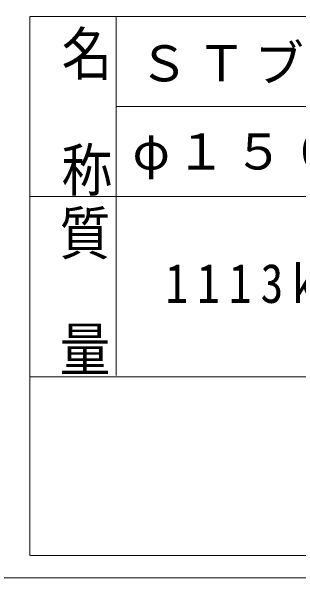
# Model space of a CAD drawing. Units: millimetres, scale not verified. Extents: x -2100 to 2100, y -1470 to 1470.
# Drawn here: x 1042 to 1298, y -1470 to -967 of the extents above; entities that cross this region are included whole.
import ezdxf
from ezdxf.enums import TextEntityAlignment as Align

# ---------------------------------------------------------------- set-up
doc = ezdxf.new("R2010")
doc.units = ezdxf.units.MM
doc.header["$LTSCALE"] = 15
doc.layers.add('0-0_図面枠', color=7, linetype='Continuous', lineweight=18)
doc.styles.add('@ＭＳ ゴシック', font='')
doc.styles.add('ＭＳ ゴシック', font='')
doc.styles.get('@ＭＳ ゴシック').set_extended_font_data('@MS Gothic')
doc.styles.get('ＭＳ ゴシック').set_extended_font_data('MS Gothic')

msp = doc.modelspace()

# ---------------------------------------------------------------- linework, layer by layer
at = {"layer": '0-0_図面枠', "color": 5}
for p, q in [((1058.9, -971.49), (1058.9, -1450.43)), ((1135.41, -971.49), (1135.41, -1131.49)), ((1058.9, -1131.49), (2076.66, -1131.49)), ((1135.41, -1131.49), (1135.41, -1290.43)), ((1058.9, -1291.49), (2076.66, -1291.49)), ((1058.9, -1450.43), (2076.66, -1450.43))]:
    msp.add_line(p, q, dxfattribs=at)
at = {"layer": '0-0_図面枠', "color": 4}
msp.add_line((1135.41, -1051.49), (2076.66, -1051.49), dxfattribs=at)
at = {"layer": '0-0_図面枠', "color": 5}
msp.add_lwpolyline([(2100, 1470), (-2100, 1470), (-2100, -1470), (2100, -1470)], close=True, dxfattribs=at)
msp.add_lwpolyline([(1058.9, -971.49), (2076.66, -971.49), (2076.66, -1450.43)], dxfattribs=at)

# ---------------------------------------------------------------- texts
at = {"layer": '0-0_図面枠', "style": '@ＭＳ ゴシック', "width": 1.15}
for s, p in [('名\u3000称', (1082.57, -978.24)), ('質\u3000量', (1080.79, -1137.59))]:
    msp.add_text(s, height=32.88, rotation=270, dxfattribs=at).set_placement(p, align=Align.BOTTOM_LEFT)
at = {"layer": '0-0_図面枠', "attachment_point": 7, "style": 'ＭＳ ゴシック'}
for s, insert, char_height in [('\\T1.17;ＳＴブロック\u3000Ｂタイプ送水', (1155.84, -1032.68), 32.1), ('\\T1.17;φ１５０\u3000ＨＩＶＰ－ＲＲ－Ｇ', (1149.99, -1116.17), 32.1), ('\\T1.4;\\W0.85;1113kg', (1179.13, -1237.4), 34.84)]:
    msp.add_mtext(s, dxfattribs=dict(at, insert=insert, char_height=char_height))

doc.saveas('drawing.dxf')
